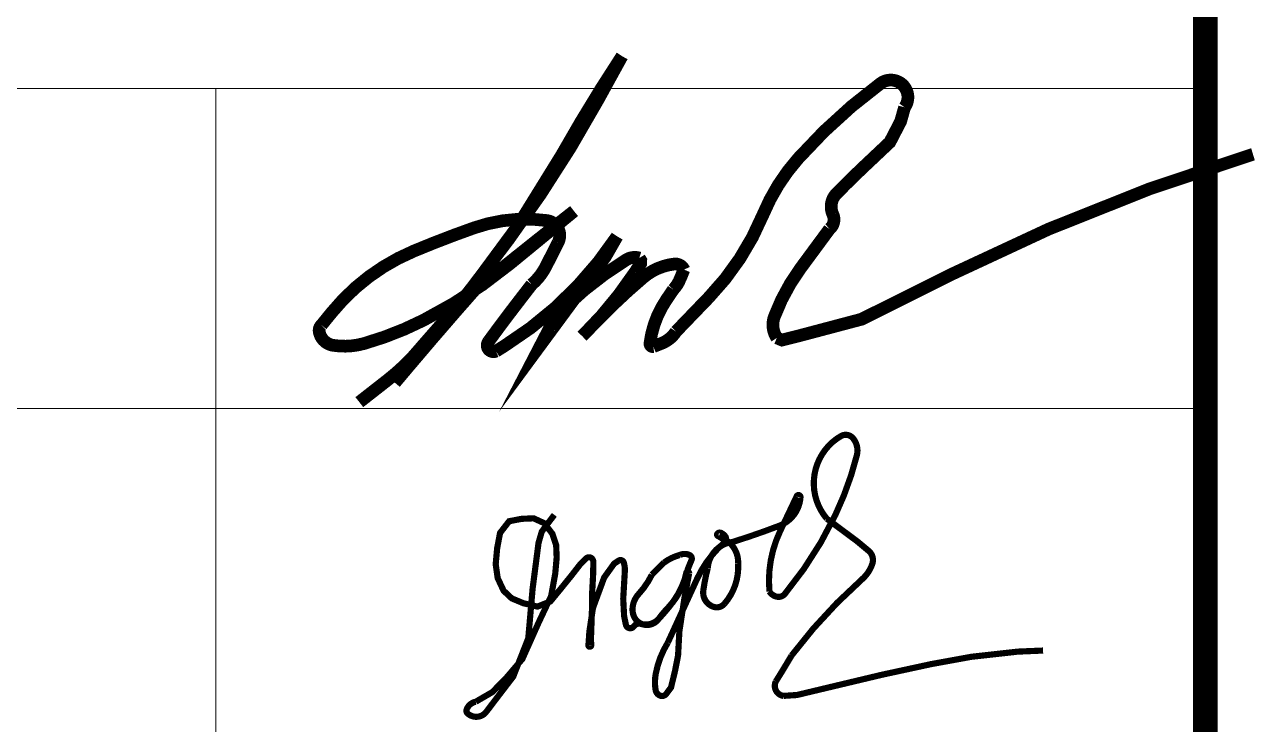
# Model space of a CAD drawing. Header units: millimetres. Extents: x -70 to 1, y -8 to 553.
# Drawn here: x -30.99 to 1.41, y 72.79 to 91.15 of the extents above; entities that cross this region are included whole.
import ezdxf

# ---------------------------------------------------------------- set-up
doc = ezdxf.new("R2010")
doc.units = ezdxf.units.MM
doc.header["$MEASUREMENT"] = 0
doc.layers.add('Chu ky CNDA Dang Hong Ngoc', color=8, linetype='Continuous')
doc.layers.add('form', color=7, linetype='Continuous')
doc.layers.add('Doul-form', color=8, linetype='Continuous', lineweight=13)
doc.layers.add('NDC-TEXT VN', color=7, linetype='Continuous', lineweight=18)

msp = doc.modelspace()

# ---------------------------------------------------------------- linework, layer by layer
at = {"layer": 'Chu ky CNDA Dang Hong Ngoc', "color": 3, "const_width": 0.162}
msp.add_lwpolyline([(-17.087, 78.289), (-17.23, 78.102), (-17.417, 77.848), (-17.502, 77.554), (-17.657, 76.356), (-17.771, 75.051), (-18.166, 74.046), (-18.585, 73.5), (-18.873, 73.121, -0.44188), (-19.363, 73.078, -0.306572), (-19.388, 73.185, -0.259529), (-19.149, 73.386), (-18.715, 73.638), (-18.356, 74.003), (-17.927, 74.506), (-17.499, 75.464), (-17.171, 76.158), (-17.064, 76.743), (-17.026, 77.166), (-17.039, 77.493), (-17.14, 77.795), (-17.354, 78.072), (-17.631, 78.198), (-17.946, 78.185), (-18.273, 78.122), (-18.512, 77.814), (-18.588, 77.411), (-18.626, 76.996), (-18.575, 76.632), (-18.418, 76.298), (-18.204, 76.097), (-17.901, 75.971), (-17.53, 75.882), (-17.193, 76.016), (-16.957, 76.303), (-16.655, 76.675), (-16.415, 76.983), (-16.252, 77.146, -0.359365), (-16.119, 77.159, -0.249114), (-16.063, 77.052), (-16.069, 76.731), (-16.094, 76.259), (-16.101, 75.75), (-16.126, 75.052), (-16.12, 74.866, -1.12236), (-16.192, 74.872), (-16.167, 75.229), (-16.074, 75.845), (-15.78, 76.644), (-15.519, 77.008), (-15.4, 77.087, -0.500275), (-15.265, 77.04, -0.096307), (-15.238, 76.794), (-15.279, 76.088), (-15.256, 75.633), (-15.209, 75.406, 0.653798), (-15.002, 75.362, -0.315191), (-14.815, 75.428, 0.267183), (-14.363, 75.544, 0.030386), (-13.959, 76.024, 0.096247), (-13.597, 76.831, -0.007895), (-13.487, 77.102, 0.40043), (-13.537, 77.234, 0.228821), (-13.801, 77.234, 0.092711), (-14.209, 77.036, 0.008908), (-14.528, 76.717, -0.07266), (-14.875, 76.211, 0.180867), (-15.035, 75.82, 0.119576), (-14.991, 75.611, 0.565808), (-14.357, 75.55, -0.032109), (-14.093, 75.864, 0.143987), (-13.625, 76.766, -0.885412), (-13.548, 76.761), (-13.674, 76.095), (-13.805, 75.238), (-13.84, 74.596), (-13.92, 74.191), (-14.025, 73.76), (-14.149, 73.593, -0.344619), (-14.313, 73.547, -0.259791), (-14.43, 73.695, -0.088301), (-14.424, 74.127, -0.090846), (-14.109, 74.936), (-13.341, 76.61, -0.108066), (-12.62, 77.567, 0.400008), (-12.603, 77.728, 0.112753), (-12.71, 77.816, 0.318699), (-12.803, 77.801, 0.626542), (-12.778, 77.728, 0.02482), (-12.511, 77.578, -0.234607), (-12.263, 77.003, -0.196091), (-12.628, 75.95, -0.300276), (-12.915, 75.878, -0.359488), (-13.177, 76.31, -0.026643), (-13.061, 76.893, -0.360759), (-12.409, 77.578, 0.016569), (-11.178, 78.005, 0.292962), (-10.627, 78.754, 0.948304), (-10.731, 78.766), (-11.159, 77.866, 0.135203), (-11.441, 76.277, 0.204678), (-11.244, 76.141, 0.276005), (-11.038, 76.214, 0.061641), (-9.711, 78.289, 0.050316), (-9.147, 79.856, 0.240411), (-9.25, 80.301, 0.364962), (-9.566, 80.356, 0.466801), (-9.937, 78.189), (-9.133, 77.591), (-8.837, 77.344, -0.308498), (-8.741, 77.005, -0.131751), (-9.009, 76.601, 0.050205), (-10.862, 74.597, -0.008105), (-11.275, 73.917, 0.501312), (-11.076, 73.539), (-10.721, 73.562), (-8.505, 74.09), (-7.206, 74.371), (-6.14, 74.565), (-4.929, 74.7), (-4.26, 74.729)], format="xyb", dxfattribs=at)
at = {"layer": 'Doul-form', "lineweight": 40, "const_width": 0.65}
msp.add_lwpolyline([(0, -7.777), (-69, -7.777), (-69, 552), (0, 552)], close=True, dxfattribs=at)
at = {"layer": 'form', "lineweight": 15}
for p, q in [((-25.975, 55.877), (-25.975, 89.478)), ((-69, 81.078), (0, 81.078))]:
    msp.add_line(p, q, dxfattribs=at)
msp.add_lwpolyline([(-69, 89.478), (0, 89.478)], dxfattribs=at)
at = {"layer": 'NDC-TEXT VN', "color": 3, "const_width": 0.333}
msp.add_lwpolyline([(-22.205, 81.247), (-21.462, 81.828, 0.037015), (-20.829, 82.403, 0.061573), (-16.895, 87.73, -0.017294), (-15.311, 90.326), (-15.942, 89.178, -0.033915), (-18.293, 85.508, -0.016584), (-21.271, 81.757), (-20.913, 82.182, -0.006112), (-19.082, 84.301, -0.12654), (-18.763, 84.517), (-18.098, 85.051, -0.003487), (-16.57, 86.259), (-18.255, 84.876, -0.054626), (-20.528, 83.393, -0.047645), (-22.07, 82.788, -0.108944), (-22.893, 82.738, -0.31921), (-23.257, 83.094, -0.25603), (-23.199, 83.268), (-22.928, 83.601, -0.123674), (-20.773, 85.212, -0.014288), (-19.193, 85.82, -0.11967), (-17.285, 86.012, -0.523174), (-16.992, 85.434), (-17.307, 84.81, -0.099034), (-17.681, 84.334), (-17.908, 84.041, 0.007421), (-18.817, 82.833, 0.761403), (-18.619, 82.584), (-18.399, 82.721, 0.107066), (-15.44, 85.598), (-15.751, 85.056), (-17.413, 82.801), (-17.212, 83.189, -0.08091), (-16.811, 83.731, -0.05572), (-15.195, 84.985, -0.214109), (-14.856, 85.028), (-14.818, 84.967), (-14.821, 84.883), (-14.967, 84.661, -0.053431), (-16.357, 82.979), (-15.957, 83.392, -0.024787), (-14.75, 84.521, -0.148065), (-13.94, 84.871, -0.329122), (-13.685, 84.725), (-13.787, 84.476, -0.091906), (-13.965, 84.201), (-14.143, 83.939, 0.119604), (-14.577, 82.792, 0.488718), (-14.488, 82.703), (-14.269, 82.791, 0.154932), (-13.894, 83.1), (-13.03, 83.996, 0.094095), (-11.612, 86.163, -0.084168), (-10.682, 87.646, -0.052186), (-8.524, 89.611, -0.858987), (-7.895, 88.982), (-7.999, 88.612), (-8.282, 88.067), (-8.963, 87.425, 0.010054), (-9.682, 86.719, 0.310262), (-9.777, 86.174, -0.339434), (-9.866, 85.788), (-10.627, 84.757, 0.069772), (-11.312, 83.49, 0.239793), (-11.248, 82.933), (-11.113, 82.877), (-10.711, 82.976), (-9.023, 83.423), (-6.708, 84.58, -0.042221), (1.249, 87.751, -0.133606)], format="xyb", dxfattribs=at)

doc.saveas('drawing.dxf')
